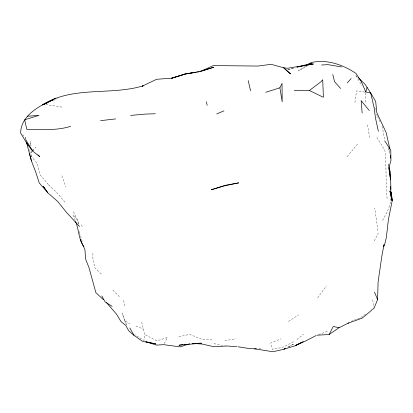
<?xml version="1.0" encoding="UTF-8"?>
<svg xmlns="http://www.w3.org/2000/svg" width="413" height="413" viewBox="0 0 413 413"><rect width="100%" height="100%" fill="white"/><g stroke="black" fill="none" stroke-linecap="round" stroke-linejoin="round"><path stroke-width="0.31" stroke-dasharray="2.06 1.55" d="M390.75 198.498C390.636 207.037 385.654 214.399 381.948 221.75M29.808 151.323L29.999 149.475M30.443 145.164L30.748 141.406M141.68 322.006L144.669 334.499L143.982 340.457L134.721 334.623M354.901 102.465L356.553 90.845L365.681 92.244M164.26 343.549L167.415 337.385L156.976 340.885L144.669 334.499M374.188 240.934L378.416 233.061M317.571 297.856L326.466 285.781M347.168 156.697L358.365 143.037M29.984 153.342L35.983 147.085M296.926 339.563L303.545 334.241M360.817 317.525L365.495 314.174M305.651 66.101L298.176 71L307.091 66.008M288.465 321.469L298.485 314.912M288.475 346.837L294.139 343.797L287.959 347.034M293.478 341.788L283.158 347.152L272.306 349.496L270.737 342.981L281.083 338.768M53.401 100.4L57.588 98.722M351.112 321.329L360.301 317.896M318.614 334.592L327.261 331.391M293.256 68.207L287.272 70.081L293.467 68.222M178.829 336.796L189.624 334.375L202.019 339.31L213.314 340.007M224.858 340.71L235.838 338.805M258.91 348.784L260.779 348.768M45.719 104.535L62.069 107.117M213.882 343.647L222.524 345.351M135.965 326.027L143.44 329.089M126.445 324.618L122.067 312.909L124.685 320.493L129.78 323.916M22.498 134.788L25.265 137.415L25.843 139.186M48.749 184.957L57.872 193.666L65.517 202.876M101.293 274.051L94.706 267.629L92.925 258.863L92.868 252.627M357.271 76.704L355.485 74.939L361.809 85.372M32.55 149.46L34.816 151.71M112.914 290.04L119.672 297.019M48.414 184.606L40.175 175.029L37.449 163.976L31.135 155.825M81.124 224.842L82.998 227.517M376.873 137.555L384.911 150.409C386.62 166.62 385.499 182.959 387.182 199.149M73.437 211.792L78.134 221.182L78.522 224.187M377.559 116.585L380.59 122.867M124.685 320.493L126.337 324.608M78.646 224.228L76.746 219.004L73.318 214.925L75.13 220.263M61.873 175.799L65.848 186.852M82.218 241.373L78.976 231.192L79.203 232.39M389.371 149.723L390.306 152.779M374.746 107.447L375.83 111.118M376.739 114.179L377.286 116.017M123.57 300.396L125.087 306.529M388.772 165.819L388.199 163.45L388.566 165.98M388.359 148.04L389.784 154.968M25.265 137.415L25.467 138.561M382.242 126.295L384.679 140.503M367.57 124.824L369.743 138.324M377.962 230.568L374.725 207.982M372.696 299.807L373.765 307.22M30.82 141.468L30.96 145.861M31.12 150.884L31.316 157.162M365.681 92.868L365.727 102.228"/><path stroke-width="0.62" d="M371.752 309.76L373.941 308.454L377.601 299.611L378.096 281.96L381.875 255.993L383.961 244.94M391.054 193.423L390.486 186.552M383.976 244.847L383.579 246.928L384.937 243.422L386.367 237.449L388.411 219.535L392.35 200.037L391.132 192.159L392.04 200.604L392.35 200.037M388.845 167.879L390.595 179.913L388.943 167.497L390.951 160.631L390.77 150.193L389.867 148.907L386.155 132.599L376.801 112.61L375.685 101.459L370.709 93.023L365.804 91.965L367.09 87.391L365.309 84.639L358.164 77.582M279.885 87.809L282.027 83.416L282.198 101.83L279.885 87.809L265.719 92.306M317.21 335.186L329.13 334.525L333.229 326.487L339.073 327.726L348.871 322.852M296.849 67.082L313.441 63.989L287.515 68.274L283.736 67.804L271.109 64.314L258.032 66.054L213.33 65.59L199.866 71.723L213.846 67.221L199.799 71.423L185.406 74.01L171.395 78.202L156.599 79.281L142.041 86.271L143.197 85.847C110.214 95.77 72.864 85.636 42.565 104.866L52.761 99.967C39.039 105.857 20.789 115.862 20.65 133.038L27.563 144.509L32.782 151.184L39.803 156.666L37.991 154.865M347.302 82.93L351.117 78.516M371.607 310.302L362.186 318.113L347.994 323.26M309.368 90.514L320.762 81.898L322.713 79.755L323.394 97.292L309.368 90.514L294.242 90.277M329.13 334.525L339.073 327.726M307.788 64.702L310.989 62.6C326.828 58.92 342.816 64.655 355.954 73.385L361.034 81.077L365.804 91.965M310.994 63.819L312.104 63.194L297.159 67.107M285.641 348.355L283.943 349.269L272.952 351.737L254.553 348.825L249.282 348.567L237.903 346.744M285.151 348.505L284.025 349.093L294.944 345.846L302.208 342.176M42.565 104.866L55.538 98.227M303.276 341.623L295.285 345.629L305.842 340.87L316.306 335.449M216.737 113.921L223.996 110.829M43.83 104.236L47.423 102.801M189.696 343.73L180.316 346.874L163.687 344.669L156.475 345.087L145.722 341.732M70.69 126.301C56.374 130.921 41.481 129.248 26.752 129.336L24.697 119.77L38.998 115.377L27.521 116.229M196.092 72.321L185.406 74.01L171.509 78.341L185.473 73.829L196.113 72.27M182.716 344.623L178.953 345.222L201.436 343.177L198.328 343.224M183.971 344.427L185.225 344.23M197.362 72.089L198.617 71.908M290.132 73.865L290.602 73.803L283.736 67.804L290.122 73.7M100.596 120.642L115.635 118.923M130.647 115.408L145.846 114.055L155.314 113.761M225.488 346.058L213.97 346.744L201.983 344.014L192.107 343.41M321.577 65.011L327.912 64.645L341.675 66.952M254.553 348.825L256.421 348.809M225.612 345.955L236.68 346.595M146.372 341.825L155.737 343.91L142.63 341.406L133.915 335.289L128.649 330.705L125.826 325.47L121.004 321.588L116.451 314.071L106.59 302.719M112.088 306.338L105.083 301.857L101.825 295.982M103.472 299.781L95.852 292.605L89.012 267.696L85.605 259.065L84.939 249.643L80.819 240.774L80.592 239.576M28.925 145.856L27.563 144.509L27.181 143.326M79.492 226.551L66.421 212.261L57.748 201.523L47.898 192.892L43.169 186.211L47.66 192.541L39.256 182.933L35.694 171.994L31.44 160.925L26.406 142.155M340.627 88.511L334.551 81.66L332.79 74.49M369.299 110.565L361.148 100.622L362.144 113.085M367.09 87.391L370.709 93.023L374.152 107.814L375.402 117.617L378.365 131.246M384.699 140.812L389.867 148.907M25.72 139.651L32.782 151.184M129.852 327.994L133.915 335.289M83.937 246.762C78.413 239.199 79.069 229.731 75.533 221.451M374.524 292.079L377.601 299.611M29.555 153.786L31.44 160.925M388.917 166.413L390.502 172.933L390.905 189.51M248.192 80.545L250.588 90.752M392.04 200.604L389.903 190.961L391.818 200.031M206.366 101.701L207.161 105.31M390.502 155.195L390.755 158.215M224.791 185.416L211.234 189.779L224.868 185.773L238.724 182.845L224.791 185.416"/></g></svg>
